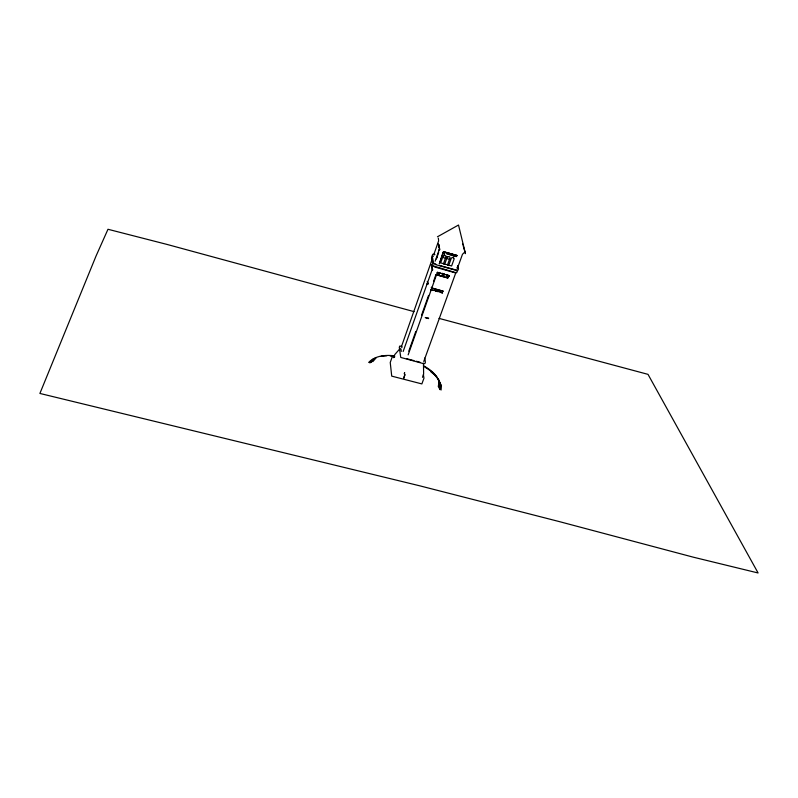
<?xml version="1.0" encoding="UTF-8"?>
<svg xmlns="http://www.w3.org/2000/svg" width="798" height="798" viewBox="0 0 798 798"><rect width="100%" height="100%" fill="white"/><g stroke="black" fill="none" stroke-linecap="round" stroke-linejoin="round"><path stroke-width="1.2" d="M441.065 390.052L441.444 385.723L437.903 379.11M440.296 385.434L439.917 389.624L440.676 384.397L438.661 379.658L434.421 374.681L430.92 371.878M439.528 384.097L439.159 388.147L439.907 383.07C437.613 375.748 431.12 370.821 424.765 367.07M438.76 382.771L438.391 386.671L439.139 381.733C436.785 374.272 429.992 369.414 423.489 365.684M371.289 362.292L371.649 361.245M372.796 361.674L376.187 357.763M393.703 357.704L394.811 354.551L400.057 348.566M432.047 259.579L401.244 347.19L402.332 346.97M438.691 240.697L433.713 254.831L434.8 254.712M431.479 265.684L431.678 265.116M431.808 265.943L431.808 266.562M431.748 266.821L432.077 267.28M431.888 267.539L432.067 267.011M403.16 351.489L432.466 268.736M435.139 261.235L439.469 248.966L438.242 243.779M432.606 269.564L432.576 270.263M436.346 258.991L438.671 252.397M443.608 251.739L439.299 263.919L442.88 252.836L444.187 253.205M408.785 351.19L415.788 331.439M421.553 315.19L428.556 295.44M433.523 281.445L435.548 275.729M408.147 354.861L437.394 272.278L440.127 273.036L437.234 272.716M444.326 254.522L443.239 257.574L445.942 258.333L446.661 256.298M439.528 272.457L438.641 275.26L436.586 274.502L438.601 275.061M446.262 253.774L446.631 252.537M403.758 377.873L404.965 374.491L403.818 378.382M448.346 254.263L448.755 253.136M448.785 253.245L448.376 254.382L447.189 254.043M448.027 256.687L447.309 258.712L450.032 259.48M450.86 253.724L450.481 254.981L449.274 254.642M443.778 274.582L443.169 276.288L441.543 276.018L443.209 276.477L443.957 274.392M452.845 254.283L452.436 255.649L451.089 255.161L452.406 255.53M454.96 254.881L454.531 256.078L453.294 255.839L454.561 256.198L454.99 254.991M448.257 275.629L447.249 275.699L448.386 276.158M448.646 275.739L447.947 277.704L446.062 277.006L447.897 277.514M449.015 275.819L448.805 276.387L446.82 275.23L449.264 275.998M423.758 361.504L455.987 272.268M456.606 270.562L456.875 269.794M457.503 270.811L456.685 272.697L455.01 272.766L434.79 267.041L433.154 265.904L431.519 258.303L432.117 256.607L433.404 256.318M422.471 377.314L423.628 374.132L423.459 363.11M438.96 250.033L439.339 249.225M464.516 252.318L462.481 254.283L457.344 268.517L457.025 267.32M374.801 358.272L369.793 362.9L373.414 358.781M368.656 362.462C375.07 355.659 385.534 354.731 394.382 355.808M437.434 236.797L458.511 225.026L465.453 253.654L463.289 246.133M381.105 356.307L386.781 355.758M390.202 355.998L394.771 356.327M434.701 254.253L432.805 254.273L432.087 255.769L433.733 263.34L435.469 264.587L456.745 270.522L458.072 270.133L458.541 268.856L457.673 265.584M406.83 358.751L413.953 360.616M416.337 361.245L419.898 362.172M394.581 357.444L392.227 356.826L390.242 362.491L391.718 376.127L421.873 383.918L423.957 378.192L423.379 374.611M414.082 311.649L167.181 244.467L107.979 229.275L96.039 256.038L39.9 393.444L419.738 485.812L559.238 521.573L693.243 557.164L758.1 572.974L648.016 374.362L439 318.372M428.436 318.372L425.244 317.514L428.476 318.582L428.646 318.103M401.105 346.132L399.728 346.083L399.299 347.25L400.746 357.434L423.548 363.659C426.661 364.806 424.855 359.13 424.616 358.073M431.389 287.849L443.349 291.26L431.409 287.978L431.489 287.16M434.252 290.053L436.087 290.781L430.661 289.883M430.611 289.634L433.164 290.342M435.977 274.702L447.957 278.023L435.957 274.582M439.698 265.445L455.808 269.943M454.91 272.407L434.062 266.153M442.531 273.704L444.705 274.312L442.371 274.153M447.099 274.971L449.434 275.739L437.424 272.397M437.703 272.736L439.718 273.295L439.528 273.834L437.504 273.275M442.611 274.113L444.107 275.051L442.441 274.582L442.152 273.195M443.638 274.801L442.581 274.382L443.518 275.14M437.962 273.285L438.95 273.564L437.863 273.574M443.578 264.068L444.835 264.417M447.638 265.205L448.895 265.554M439.389 247.26L438.99 246.742M443.349 251.719L457.314 255.599L444.626 251.969L444.217 253.315L442.91 252.956M443.399 251.949L457.035 255.569M434.94 263.669L436.247 264.487M462.66 243.959L462.99 245.076M456.586 256.597L455.419 256.367M439.349 245.215L438.631 244.537L439.868 249.724M442.7 274.053L442.83 274.582M436.646 256.597L436.895 257.714M431.499 264.527L431.838 265.884M432.267 268.168L432.626 269.485M431.199 264.447L432.426 270.033M428.247 284.008L427.329 281.465L427.808 283.889M427.09 283.509L427.259 284.387M438.301 238.073L438.561 239.829M400.965 348.935L401.284 351.389M453.863 258.203A1.506 1.397 -14.9 0 1 454.062 259.151L451.608 265.973L448.805 265.185L451.249 258.362A1.506 1.397 -14.9 0 1 453.653 257.954M448.985 256.507A1.516 1.397 -14.5 0 1 449.992 258.003L447.548 264.836L444.755 264.058L447.189 257.215A1.516 1.397 -14.5 0 1 447.957 256.567M443.089 256.068L440.666 262.911L443.489 263.699L445.922 256.866A1.526 1.416 -14 0 0 443.089 256.068M404.586 372.676L404.387 373.933L404.586 372.676M437.992 291.051L437.793 291.609L435.838 291.071L440.765 292.048L437.992 291.051M442.541 292.916L440.506 292.357L442.541 292.916M439.08 246.073L439.199 246.582L439.08 246.073"/></g></svg>
